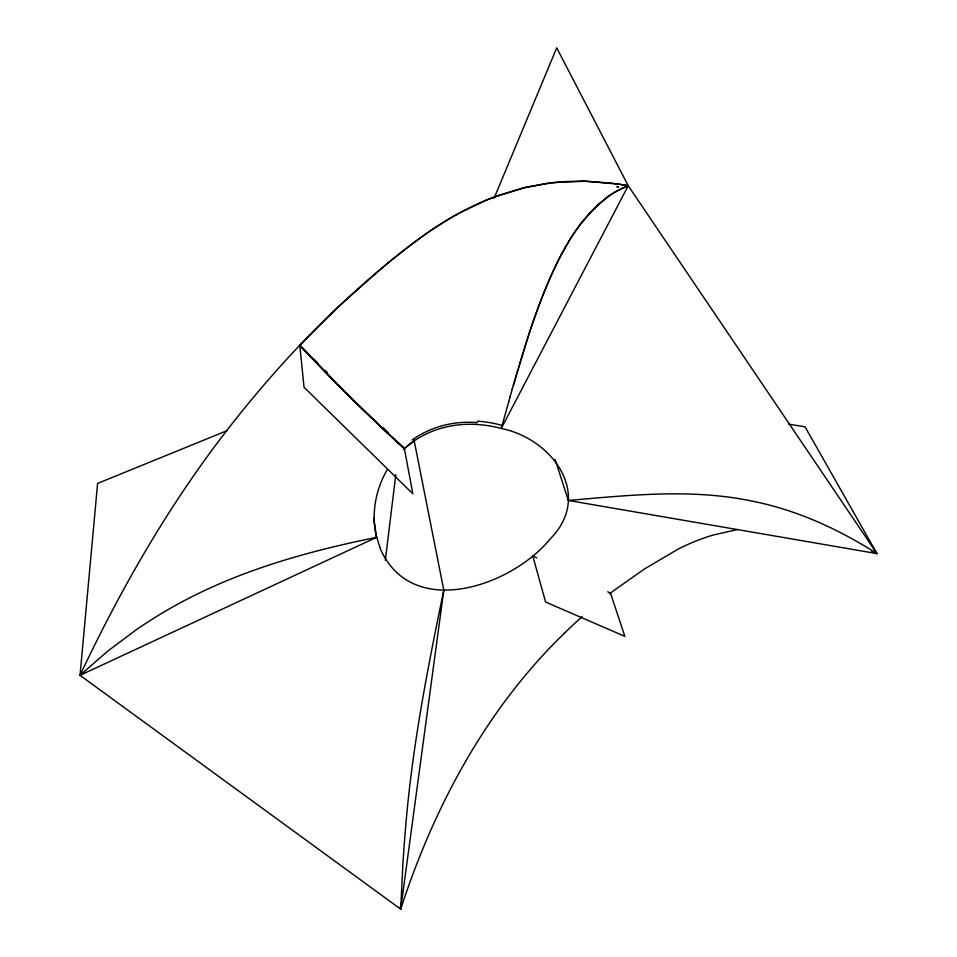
<?xml version="1.0" encoding="UTF-8"?>
<svg xmlns="http://www.w3.org/2000/svg" width="957" height="957" viewBox="0 0 957 957"><rect width="100%" height="100%" fill="white"/><g stroke="black" fill="none" stroke-linecap="round" stroke-linejoin="round"><path stroke-width="1.44" d="M227.311 430.542L97.602 483.429L80.029 675.319L400.696 909.15L402.789 865.798A470.509 115.833 88.3 0 1 405.84 824.695C412.467 745.682 427.707 667.771 443.797 590.242L414.034 439.969M379.606 547.093C410.541 621.476 511.708 586.474 550.478 538.635C593.316 494.877 552.62 438.94 501.504 428.521C490.415 425.53 478.895 424.035 467.399 424.31C444 424.776 420.506 433.33 403.399 449.539M385.324 560.407L395.803 474.612M400.313 906.195L400.696 909.15L443.797 590.242M508.526 402.43L510.225 396.365M508.717 401.749L501.265 428.461L628.235 185.73L556.711 47.85L494.123 198.159M512.162 389.439L529.676 331.84M509.985 397.215L512.294 388.985M514.065 382.728L513.299 385.456M514.364 381.687L515.213 378.745M516.302 374.965L515.572 377.489M516.852 373.074L517.713 370.144M518.275 368.254L519.089 365.526M519.591 363.851L520.345 361.327M520.847 359.653L521.613 357.14M521.996 355.884L523.024 352.547M523.347 351.506L524.065 349.209M524.52 347.762L525.572 344.436M525.907 343.396L526.769 340.704M527.175 339.46L528.455 335.536M528.659 334.926L531.051 327.761M529.951 331.026L532.642 323.071M531.326 326.935L537.009 310.762M400.696 909.15C434 806.763 486.359 708.754 564.295 633.343M532.858 322.473L534.126 318.813M534.197 318.609L535.418 315.176M535.633 314.566L538.552 306.575M537.308 309.96L543.205 294.457M538.851 305.785L540.035 302.627M540.262 302.041L541.614 298.524M541.841 297.938L544.748 290.617M543.361 294.074L547.966 282.877M544.904 290.234L546.315 286.825M546.471 286.442L549.653 278.977M548.05 282.686L551.352 275.126M549.808 278.607L552.99 271.513M551.435 274.946L556.519 264.06M553.158 271.154L554.749 267.757M554.916 267.41L561.017 255.16M373.673 518.132L376.556 537.332L80.029 675.319C121.671 587.024 170.729 501.803 231.151 424.944A724.772 449.06 -56.7 0 1 299.768 345.238A661.801 397.023 -56 0 1 373.756 275.03C409.524 244.238 447.924 214.787 492.388 197.704M556.603 263.893L558.23 260.603M558.314 260.424L563.063 251.332A299.888 104.253 -84.4 0 1 575.013 231.594L577.059 228.639M561.101 255.005L570.934 237.85L581.102 223.125M387.298 469.6C375.371 489.721 371.065 514.495 376.556 537.332C312.353 550.407 248.449 567.752 189.905 597.742A420.482 348.121 -11.2 0 0 136.121 629.85L107.507 651.31L80.029 675.319M577.155 228.508L589.5 213.028M581.198 222.993L598.149 204.391M589.608 212.921L607.013 197.202M598.257 204.296L611.571 194.092M376.926 272.338L337.51 307.616L299.792 345.286L304.027 387.25L412.85 493.812L404.38 448.63L394.87 439.239M377.465 271.872L384.008 266.393M384.558 265.938L391.138 260.543M392.238 259.646L398.878 254.311M399.428 253.868L406.115 248.593M406.677 248.162L422.599 236.223A264.634 130.535 -50.8 0 1 460.52 212.454L486.216 200.192L499.255 195.144L522.929 188.003L546.268 183.457M607.121 197.118L616.2 191.316M611.679 194.02L620.973 188.828M616.308 191.256L628.235 185.73L876.971 553.601L568.35 500.451L555.096 459.384M621.081 188.78L628.235 185.73L620.507 184.402M492.951 197.489L525.883 187.297L553.421 182.548L586.426 181.184L619.992 184.318M737.596 529.484L713.3 535.011A210.205 156.015 -53.8 0 0 678.166 549.091L644.492 568.96L612.911 591.223A499.757 414.01 -68.6 0 0 609.513 593.83M546.806 183.385L564.391 181.591L582.155 181.112L612.408 183.23L628.235 185.73M568.35 500.451C627.625 495.355 687.82 488.776 746.819 500.033A218.136 146.373 13.9 0 1 787.958 510.548C819.407 520.811 849.098 535.896 876.971 553.601L805.028 426.798L788.783 424.202M618.461 186.794L616.834 186.699L618.21 186.962M871.707 551.352L876.971 553.601M536.781 557.823L532.762 555.897L545.598 602.025L624.873 636.381L610.47 593.101L607.791 591.821M387.25 432.827L343.539 390.516L299.792 345.286A515.464 134.829 47.7 0 0 404.38 448.63L401.581 446.082M404.356 448.618L389.092 434.538M399.691 444.347L395.48 440.471M393.375 438.521L384.81 430.53A514.208 134.602 47.7 0 1 299.792 345.286L309.302 354.688M313.525 358.863L317.748 363.038M325.141 370.347L327.258 372.429M383.243 427.755L388.53 432.971M477.399 421.188A101.083 85.891 0.7 0 1 502.425 425.53M404.452 448.701A92.985 87.888 6.1 0 1 413.352 441.608M379.869 546.961A97.674 82.649 -46.8 0 1 376.938 537.176M412.084 439.993A95.03 90.042 7.4 0 1 477.28 422.659M564.295 633.343A499.757 414.01 -68.6 0 1 582.119 616.667"/></g></svg>
